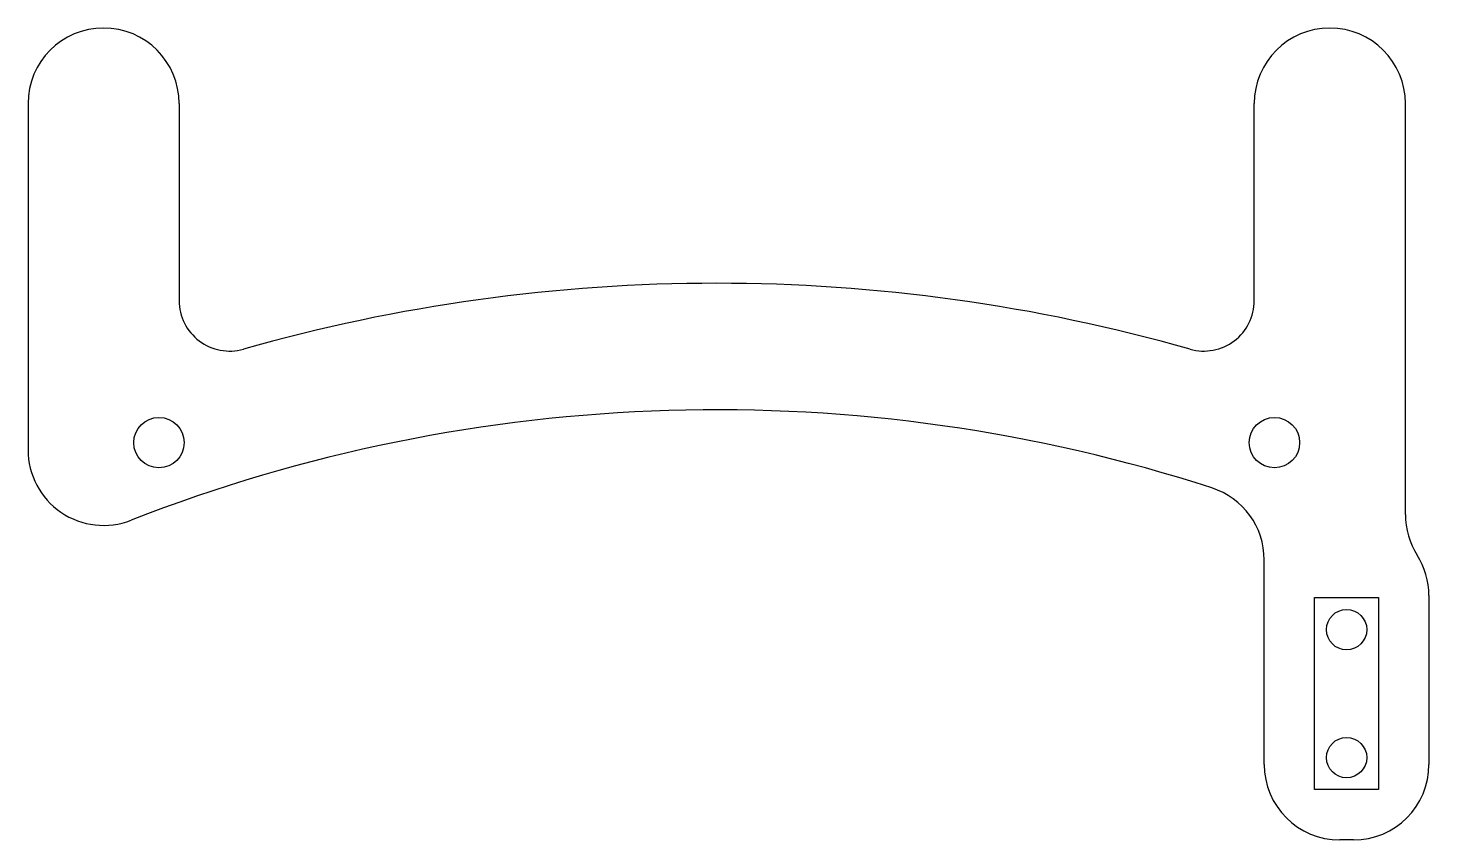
# Model space of a CAD drawing. Header units: millimetres. Extents: x -27 to 28, y -118 to 79.
# Drawn here: x -27.3 to 28.3, y 46.7 to 79 of the extents above; entities outside this region: 3.
import ezdxf

# ---------------------------------------------------------------- set-up
doc = ezdxf.new("R2010")
doc.units = ezdxf.units.MM
doc.layers.get('0').update_dxf_attribs({"linetype": 'CONTINUOUS'})

msp = doc.modelspace()

# ---------------------------------------------------------------- linework, layer by layer
for p, q in [((-27.335, 75.963), (-27.335, 62.218)), ((-21.335, 75.963), (-21.335, 68.139)), ((21.335, 68.139), (21.335, 75.963)), ((27.335, 59.646), (27.335, 75.963)), ((21.73, 49.73), (21.73, 57.852)), ((28.27, 56.43), (28.27, 49.73)), ((25.27, 46.73), (24.73, 46.73)), ((0, -96.835), (0, -75.5)), ((0, -82.963), (24.335, -82.963))]:
    msp.add_line(p, q)
msp.add_lwpolyline([(26.27, 48.73), (23.73, 48.73), (23.73, 56.35), (26.27, 56.35)], close=True)
for centre, radius in [((-22.137, 62.504), 1), ((22.137, 62.504), 1), ((25, 55.08), 0.8), ((25, 50), 0.8), ((0, -96.835), 21.335)]:
    msp.add_circle(centre, radius)
for centre, radius, start, end in [((-24.335, 75.963), 3, 90, 180), ((-24.335, 75.963), 3, 0, 90), ((24.335, 75.963), 3, 90, 180), ((24.335, 75.963), 3, 0, 90), ((0, 0), 68.829, 74.15832, 105.84168), ((-19.335, 68.139), 2, 180, 285.8417), ((19.335, 68.139), 2, -105.8417, 0), ((0, 0), 63.808, 72.06016, 111.36158), ((-24.335, 62.218), 3, 180, 291.3616), ((18.73, 57.852), 3, 0, 72.0602), ((30.335, 59.646), 3, 180, 212.4172), ((25.27, 56.43), 3, 0, 32.4172), ((24.73, 49.73), 3, 180, 270), ((25.27, 49.73), 3, -90, 0)]:
    msp.add_arc(centre, radius, start, end)

doc.saveas('drawing.dxf')
